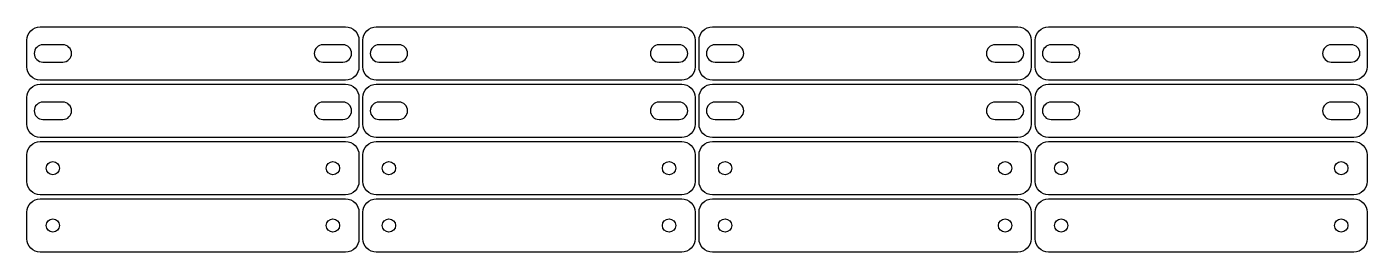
# Model space of a CAD drawing. Extents: x 385 to 1390, y 891 to 1060.
import ezdxf

# ---------------------------------------------------------------- set-up
doc = ezdxf.new("R2010")
doc.units = 0

# ---------------------------------------------------------------- blocks, each defined once
blk = doc.blocks.new('Part355662404', base_point=(-124.5, -20))
at = {"layer": '1'}
blk.add_lwpolyline([(124.5, 10), (124.5, -10, -0.414214), (114.5, -20), (-114.5, -20, -0.414214), (-124.5, -10), (-124.5, 10, -0.414214), (-114.5, 20), (114.5, 20, -0.414214)], format="xyb", close=True, dxfattribs=at)
for centre in [(-105, 0), (105, 0)]:
    blk.add_circle(centre, 5, dxfattribs=at)
blk = doc.blocks.new('Part453000898', base_point=(-124.5, -20))
at = {"layer": '1'}
blk.add_lwpolyline([(124.5, 10), (124.5, -10, -0.414214), (114.5, -20), (-114.5, -20, -0.414214), (-124.5, -10), (-124.5, 10, -0.414214), (-114.5, 20), (114.5, 20, -0.414214)], format="xyb", close=True, dxfattribs=at)
for centre in [(-105, 0), (105, 0)]:
    blk.add_circle(centre, 5, dxfattribs=at)
blk = doc.blocks.new('Part759748192', base_point=(-124.5, -20))
at = {"layer": '1'}
for points in [[(124.5, 10), (124.5, -10, -0.414214), (114.5, -20), (-114.5, -20, -0.414214), (-124.5, -10), (-124.5, 10, -0.414214), (-114.5, 20), (114.5, 20, -0.414214)], [(-97.5, 6.5), (-112.5, 6.5, 1), (-112.5, -6.5), (-97.5, -6.5, 1)], [(112.5, 6.5), (97.5, 6.5, 1), (97.5, -6.5), (112.5, -6.5, 1)]]:
    blk.add_lwpolyline(points, format="xyb", close=True, dxfattribs=at)
blk = doc.blocks.new('Part2136039198', base_point=(-124.5, -20))
at = {"layer": '1'}
for points in [[(124.5, 10), (124.5, -10, -0.414214), (114.5, -20), (-114.5, -20, -0.414214), (-124.5, -10), (-124.5, 10, -0.414214), (-114.5, 20), (114.5, 20, -0.414214)], [(-97.5, 6.5), (-112.5, 6.5, 1), (-112.5, -6.5), (-97.5, -6.5, 1)], [(112.5, 6.5), (97.5, 6.5, 1), (97.5, -6.5), (112.5, -6.5, 1)]]:
    blk.add_lwpolyline(points, format="xyb", close=True, dxfattribs=at)
blk = doc.blocks.new('Part1654314906', base_point=(-124.5, -20))
at = {"layer": '1'}
for points in [[(124.5, 10), (124.5, -10, -0.414214), (114.5, -20), (-114.5, -20, -0.414214), (-124.5, -10), (-124.5, 10, -0.414214), (-114.5, 20), (114.5, 20, -0.414214)], [(-97.5, 6.5), (-112.5, 6.5, 1), (-112.5, -6.5), (-97.5, -6.5, 1)], [(112.5, 6.5), (97.5, 6.5, 1), (97.5, -6.5), (112.5, -6.5, 1)]]:
    blk.add_lwpolyline(points, format="xyb", close=True, dxfattribs=at)
blk = doc.blocks.new('Part738079717', base_point=(-124.5, -20))
at = {"layer": '1'}
for points in [[(124.5, 10), (124.5, -10, -0.414214), (114.5, -20), (-114.5, -20, -0.414214), (-124.5, -10), (-124.5, 10, -0.414214), (-114.5, 20), (114.5, 20, -0.414214)], [(-97.5, 6.5), (-112.5, 6.5, 1), (-112.5, -6.5), (-97.5, -6.5, 1)], [(112.5, 6.5), (97.5, 6.5, 1), (97.5, -6.5), (112.5, -6.5, 1)]]:
    blk.add_lwpolyline(points, format="xyb", close=True, dxfattribs=at)
blk = doc.blocks.new('Part896910799', base_point=(-124.5, -20))
at = {"layer": '1'}
blk.add_lwpolyline([(124.5, 10), (124.5, -10, -0.414214), (114.5, -20), (-114.5, -20, -0.414214), (-124.5, -10), (-124.5, 10, -0.414214), (-114.5, 20), (114.5, 20, -0.414214)], format="xyb", close=True, dxfattribs=at)
for centre in [(-105, 0), (105, 0)]:
    blk.add_circle(centre, 5, dxfattribs=at)
blk = doc.blocks.new('Part758282073', base_point=(-124.5, -20))
at = {"layer": '1'}
blk.add_lwpolyline([(124.5, 10), (124.5, -10, -0.414214), (114.5, -20), (-114.5, -20, -0.414214), (-124.5, -10), (-124.5, 10, -0.414214), (-114.5, 20), (114.5, 20, -0.414214)], format="xyb", close=True, dxfattribs=at)
for centre in [(-105, 0), (105, 0)]:
    blk.add_circle(centre, 5, dxfattribs=at)
blk = doc.blocks.new('Part1850899135', base_point=(-124.5, -20))
at = {"layer": '1'}
blk.add_lwpolyline([(124.5, 10), (124.5, -10, -0.414214), (114.5, -20), (-114.5, -20, -0.414214), (-124.5, -10), (-124.5, 10, -0.414214), (-114.5, 20), (114.5, 20, -0.414214)], format="xyb", close=True, dxfattribs=at)
for centre in [(-105, 0), (105, 0)]:
    blk.add_circle(centre, 5, dxfattribs=at)
blk = doc.blocks.new('Part1875368717', base_point=(-124.5, -20))
at = {"layer": '1'}
blk.add_lwpolyline([(124.5, 10), (124.5, -10, -0.414214), (114.5, -20), (-114.5, -20, -0.414214), (-124.5, -10), (-124.5, 10, -0.414214), (-114.5, 20), (114.5, 20, -0.414214)], format="xyb", close=True, dxfattribs=at)
for centre in [(-105, 0), (105, 0)]:
    blk.add_circle(centre, 5, dxfattribs=at)
blk = doc.blocks.new('Part971331963', base_point=(-124.5, -20))
at = {"layer": '1'}
for points in [[(124.5, 10), (124.5, -10, -0.414214), (114.5, -20), (-114.5, -20, -0.414214), (-124.5, -10), (-124.5, 10, -0.414214), (-114.5, 20), (114.5, 20, -0.414214)], [(-97.5, 6.5), (-112.5, 6.5, 1), (-112.5, -6.5), (-97.5, -6.5, 1)], [(112.5, 6.5), (97.5, 6.5, 1), (97.5, -6.5), (112.5, -6.5, 1)]]:
    blk.add_lwpolyline(points, format="xyb", close=True, dxfattribs=at)
blk = doc.blocks.new('Part1561224201', base_point=(-124.5, -20))
at = {"layer": '1'}
for points in [[(124.5, 10), (124.5, -10, -0.414214), (114.5, -20), (-114.5, -20, -0.414214), (-124.5, -10), (-124.5, 10, -0.414214), (-114.5, 20), (114.5, 20, -0.414214)], [(-97.5, 6.5), (-112.5, 6.5, 1), (-112.5, -6.5), (-97.5, -6.5, 1)], [(112.5, 6.5), (97.5, 6.5, 1), (97.5, -6.5), (112.5, -6.5, 1)]]:
    blk.add_lwpolyline(points, format="xyb", close=True, dxfattribs=at)
blk = doc.blocks.new('Part757931058', base_point=(-124.5, -20))
at = {"layer": '1'}
for points in [[(124.5, 10), (124.5, -10, -0.414214), (114.5, -20), (-114.5, -20, -0.414214), (-124.5, -10), (-124.5, 10, -0.414214), (-114.5, 20), (114.5, 20, -0.414214)], [(-97.5, 6.5), (-112.5, 6.5, 1), (-112.5, -6.5), (-97.5, -6.5, 1)], [(112.5, 6.5), (97.5, 6.5, 1), (97.5, -6.5), (112.5, -6.5, 1)]]:
    blk.add_lwpolyline(points, format="xyb", close=True, dxfattribs=at)
blk = doc.blocks.new('Part259960684', base_point=(-124.5, -20))
at = {"layer": '1'}
for points in [[(124.5, 10), (124.5, -10, -0.414214), (114.5, -20), (-114.5, -20, -0.414214), (-124.5, -10), (-124.5, 10, -0.414214), (-114.5, 20), (114.5, 20, -0.414214)], [(-97.5, 6.5), (-112.5, 6.5, 1), (-112.5, -6.5), (-97.5, -6.5, 1)], [(112.5, 6.5), (97.5, 6.5, 1), (97.5, -6.5), (112.5, -6.5, 1)]]:
    blk.add_lwpolyline(points, format="xyb", close=True, dxfattribs=at)
blk = doc.blocks.new('Part71991110', base_point=(-124.5, -20))
at = {"layer": '1'}
blk.add_lwpolyline([(124.5, 10), (124.5, -10, -0.414214), (114.5, -20), (-114.5, -20, -0.414214), (-124.5, -10), (-124.5, 10, -0.414214), (-114.5, 20), (114.5, 20, -0.414214)], format="xyb", close=True, dxfattribs=at)
for centre in [(-105, 0), (105, 0)]:
    blk.add_circle(centre, 5, dxfattribs=at)
blk = doc.blocks.new('Part82273728', base_point=(-124.5, -20))
at = {"layer": '1'}
blk.add_lwpolyline([(124.5, 10), (124.5, -10, -0.414214), (114.5, -20), (-114.5, -20, -0.414214), (-124.5, -10), (-124.5, 10, -0.414214), (-114.5, 20), (114.5, 20, -0.414214)], format="xyb", close=True, dxfattribs=at)
for centre in [(-105, 0), (105, 0)]:
    blk.add_circle(centre, 5, dxfattribs=at)

msp = doc.modelspace()

# ---------------------------------------------------------------- block references
at = {"layer": '1'}
for name, p in [('Part2136039198', (385.1, 1020)), ('Part1654314906', (637.1, 1020)), ('Part1561224201', (889.1, 1020)), ('Part757931058', (1141.1, 1020)), ('Part759748192', (385.1, 977)), ('Part738079717', (637.1, 977)), ('Part971331963', (889.1, 977)), ('Part259960684', (1141.1, 977)), ('Part453000898', (385.1, 934)), ('Part896910799', (637.1, 934)), ('Part1875368717', (889.1, 934)), ('Part71991110', (1141.1, 934)), ('Part355662404', (385.1, 891)), ('Part758282073', (637.1, 891)), ('Part1850899135', (889.1, 891)), ('Part82273728', (1141.1, 891))]:
    msp.add_blockref(name, p, dxfattribs=at)

doc.saveas('drawing.dxf')
